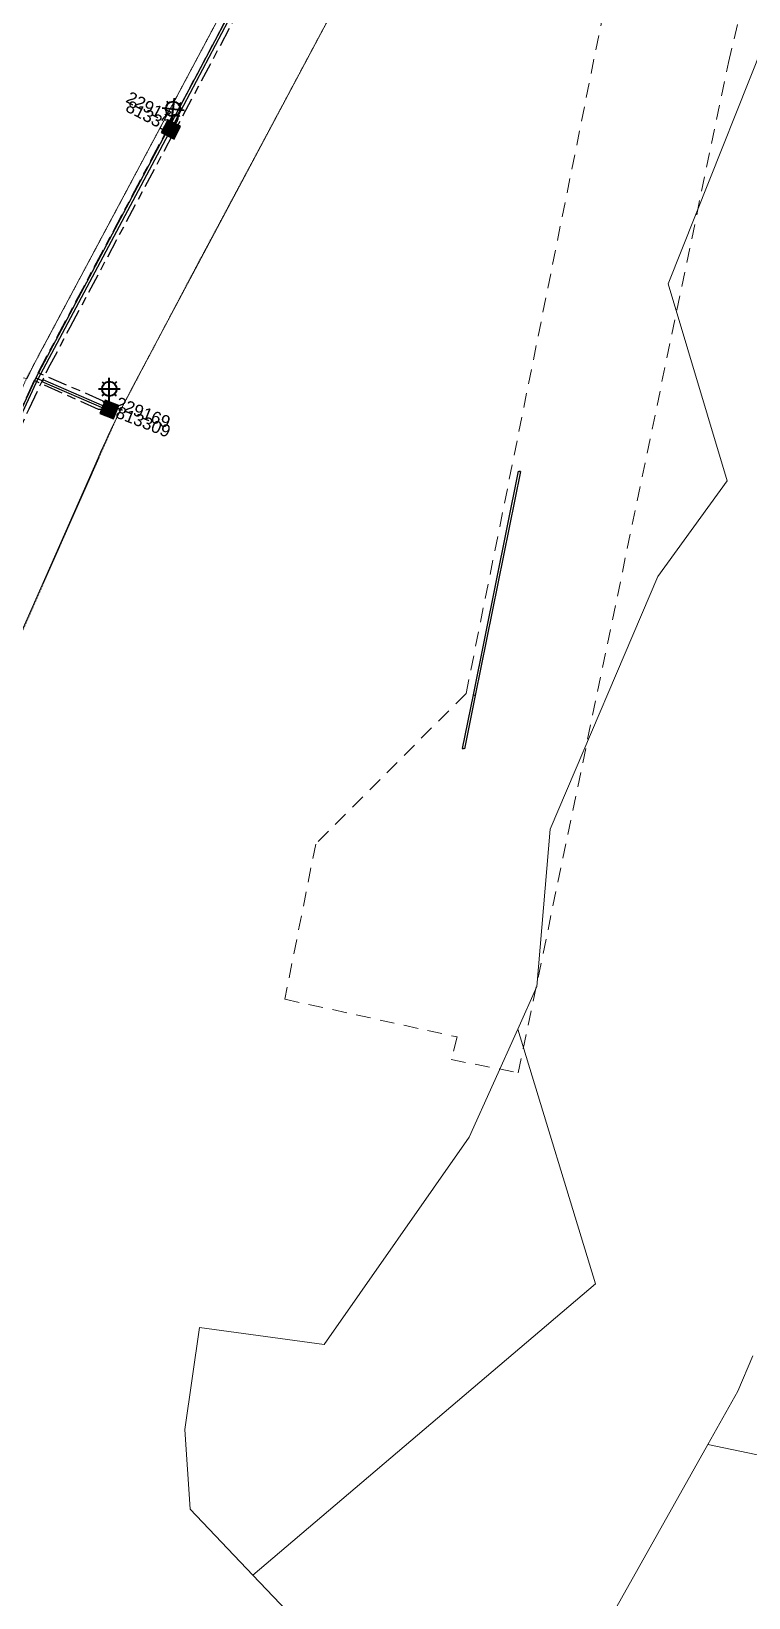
# Model space of a CAD drawing. Header units: metres. Extents: x 302931 to 308644, y 6253878 to 6257414.
# Drawn here: x 307812.8 to 307960, y 6255175.6 to 6255497.4 of the extents above; entities that cross this region are included whole.
import ezdxf
from ezdxf.enums import TextEntityAlignment as Align

# ---------------------------------------------------------------- set-up
doc = ezdxf.new("R2010")
doc.units = ezdxf.units.M
for name, pattern in [('Cable Exist UG', [8.2, 4, -1.2, 1.8, -1.2]), ('Dash', [5, 3, -2]), ('HIDDEN', [0.375, 0.25, -0.125]), ('HIDDEN2', [0.1875, 0.125, -0.0625])]:
    doc.linetypes.add(name, pattern=pattern)
doc.layers.get('0').update_dxf_attribs({"color": 6})
for name, color, linetype, lineweight in [('Cadastre Developer_SP_EXT', 9, 'Continuous', 5), ('Cadastre Land Parcels_SP_EXT', 9, 'Continuous', 5), ('Cadastre Other Property_SP_EXT', 9, 'HIDDEN', 5)]:
    doc.layers.add(name, color=color, linetype=linetype, lineweight=lineweight)
for name, color, linetype in [('Duct_SP_EXT', 7, 'Continuous'), ('Equip_SP_SL_EXT', 7, 'Continuous'), ('Mains_HV_EXT', 7, 'Continuous'), ('Mains_SL_EXT', 7, 'Continuous'), ('SupportsUG_SP_LV_SL_EXT', 7, 'Continuous'), ('Trench_SP_EXT', 7, 'Continuous')]:
    doc.layers.add(name, color=color, linetype=linetype)
doc.styles.add('COLUMN_LABEL', font='arial.ttf')
doc.styles.add('iecARIAL', font='arial.ttf', dxfattribs={"height": 2})
doc.styles.add('POLE_LABEL', font='arial.ttf')
doc.styles.get("Standard").update_dxf_attribs({"font": 'arial.ttf'})

# ---------------------------------------------------------------- blocks, each defined once
blk = doc.blocks.new('COLUMN_EXT')
blk.add_hatch(color=256).paths.add_polyline_path([(-1.49, 1.48), (-1.49, -1.49), (1.48, -1.49), (1.48, 1.48)])
blk.add_lwpolyline([(-1.49, -1.49), (1.48, -1.49), (1.48, 1.48), (-1.49, 1.48)], close=True)
for tag, height, style, flags, p in [('ASSET_NUM', 2.5, 'COLUMN_LABEL', 8, (2, 2)), ('STRUCTURE_PLANT_NUMBER', 0.2, 'POLE_LABEL', 9, (1.81, 0.03)), ('STREET_CODE', 0.2, 'COLUMN_LABEL', 9, (1.81, -0.2))]:
    blk.add_attdef(tag, text='', height=height, dxfattribs=dict(style=style, flags=flags)).set_placement(p, align=Align.MIDDLE_LEFT)
at = {"flags": 1}
blk.add_attdef('Z', (1.81, -2.35), '', height=0.2, dxfattribs=at)
at = {"flags": 9}
for tag, p in [('COLUMN_TYPE', (1.81, -0.4)), ('OWNED_BY', (1.81, -0.6)), ('STATE', (1.81, -0.8)), ('USAGE', (1.81, -1)), ('STREETNAME', (1.81, -1.6)), ('SUBURB', (1.81, -1.8)), ('LEGEND', (1.81, -1.2)), ('LOCATION', (1.81, -1.4)), ('NOTES', (1.81, -2))]:
    blk.add_attdef(tag, text='', height=0.2, dxfattribs=at).set_placement(p, align=Align.MIDDLE_LEFT)
blk = doc.blocks.new('SL_LANTERN_EXT')
at = {"lineweight": 40}
for p, q in [((0, 1.97), (0, 6.47)), ((-2.25, 4.22), (2.25, 4.22)), ((-1.46, 5.68), (-1.06, 5.28)), ((1.46, 5.68), (1.06, 5.28)), ((-1.46, 2.76), (-1.06, 3.16)), ((0, 0), (0, 2.72)), ((1.46, 2.76), (1.06, 3.16))]:
    blk.add_line(p, q, dxfattribs=at)
blk.add_circle((0, 4.22), 1.5, dxfattribs=at)
at = {"style": 'iecARIAL', "flags": 8}
blk.add_attdef('ASSET_NUM', (1.5, 1.5), '', height=2.5, dxfattribs=at)
for tag, p, height, flags in [('OPERATING_VOLTAGE', (0.98, -1.65), 0.2, 9), ('ORIENTATION', (0.98, -1.85), 0.2, 9), ('OWNED_BY', (0.98, -2.05), 0.2, 9), ('STATE', (0.98, -2.25), 0.2, 9), ('CONSTRUCTED_VOLTAGE', (0.98, -0.65), 0.2, 9), ('CONTROL_TYPE', (0.98, -0.85), 0.2, 9), ('LANTERN_PURPOSE', (0.98, -1.05), 0.2, 9), ('LANTERN_TYPE', (0.98, -1.25), 0.2, 9), ('NO_PHASES', (0.98, -1.45), 0.2, 9), ('USAGE', (0.98, -2.45), 0.2, 9), ('CEXIST', (0.98, -2.65), 0.2, 9), ('CNEW', (0.98, -2.85), 0.2, 9), ('CNUMBER', (0.98, -3.05), 0.2, 9), ('CREMOVE', (0.98, -3.25), 0.2, 9), ('LNUMBER', (2.18, -3.25), 2.5, 8), ('CREPLACE', (0.98, -3.45), 0.2, 9), ('LKINGHEIGHT', (0.98, -3.65), 0.2, 9), ('LBRACKET', (0.98, -3.85), 0.2, 9), ('LBRACKETVOCAB', (0.98, -4.05), 0.2, 9), ('LCATEGORY', (0.98, -4.25), 0.2, 9), ('LCHARGE1', (0.98, -4.45), 0.2, 9), ('LCHARGE1PERCENT', (0.98, -4.65), 0.2, 9), ('LCHARGE2', (0.98, -4.85), 0.2, 9), ('LCHARGE2PERCENT', (0.98, -5.05), 0.2, 9), ('LCHARGE3', (0.98, -5.25), 0.2, 9), ('LCHARGE3PERCENT', (0.98, -5.45), 0.2, 9), ('LEXIST', (0.98, -5.65), 0.2, 9), ('LLAMP', (0.98, -5.85), 0.2, 9), ('LLAMPVOCAB', (0.98, -6.05), 0.2, 9), ('LMAST', (0.98, -6.25), 0.2, 9), ('LMASTVOCAB', (0.98, -6.45), 0.2, 9), ('STREETNAME', (0.98, -9.25), 0.2, 9), ('SUBURB', (0.98, -9.45), 0.2, 1), ('LNEW', (0.98, -6.65), 0.2, 9), ('LANTNUMBER', (0.98, -6.85), 0.2, 9), ('LOUTREACH', (0.98, -7.25), 0.2, 9), ('LOUTREACHVOCAB', (0.98, -7.45), 0.2, 9), ('LRATECODE', (0.98, -7.65), 0.2, 9), ('LREMOVE', (0.98, -7.85), 0.2, 9), ('LREPLACE', (0.98, -8.05), 0.2, 9), ('LTYPE', (0.98, -8.25), 0.2, 9), ('LTYPEVOCAB', (0.98, -8.45), 0.2, 9), ('LEGEND', (0.98, -8.65), 0.2, 9), ('LOCATION', (0.98, -8.85), 0.2, 9), ('NOTES', (0.98, -9.05), 0.2, 9)]:
    blk.add_attdef(tag, p, '', height=height, dxfattribs=dict(flags=flags))

msp = doc.modelspace()

# ---------------------------------------------------------------- linework, layer by layer
at = {"layer": 'Cadastre Developer_SP_EXT', "linetype": 'Dash'}
msp.add_lwpolyline([(307981.49, 6255699.76), (307947.79, 6255576.29), (307933.23, 6255516.18), (307902.03, 6255361.37), (307871.16, 6255330.44), (307864.83, 6255298.56), (307900.21, 6255290.81), (307899, 6255286.16), (307912.75, 6255283.47), (307955.88, 6255491.04), (307991.39, 6255636.14)], dxfattribs=at)
at = {"layer": 'Cadastre Land Parcels_SP_EXT', "linetype": 'Continuous'}
for points in [[(307588.46, 6255598.32), (307569.42, 6255459.15), (307612.54, 6255453.27), (307811.9, 6255426.11), (307812.47, 6255427.26), (307812.47, 6255427.26), (307813.04, 6255428.41), (307813.62, 6255429.55), (307814.21, 6255430.7), (307814.8, 6255431.83), (307815.41, 6255432.97), (307872.08, 6255539.31)], [(307993.73, 6255571.89), (307943.55, 6255445.53), (307955.64, 6255405.03), (307941.42, 6255385.42), (307919.3, 6255333.5), (307916.58, 6255301.16), (307912.65, 6255292.43), (307928.58, 6255240.1), (307858.24, 6255180.25), (307873.63, 6255164.08), (307849.82, 6255143.54), (307815.11, 6255111.04), (307764.56, 6255064.34), (307727.42, 6255034.57), (307669.8, 6255004.17), (307613.71, 6254961.34), (307589.51, 6254939.14), (307537.11, 6254874.64), (307523.47, 6254858.44), (307508.49, 6254841.57), (307469.65, 6254804.23), (307464.86, 6254793.42), (307456.66, 6254786.16), (307447.71, 6254780.08)], [(307873.63, 6255164.08), (307858.24, 6255180.25), (307845.39, 6255193.76), (307844.33, 6255210.15), (307847.28, 6255231.11), (307872.89, 6255227.62), (307902.64, 6255270.23), (307912.65, 6255292.43), (307916.58, 6255301.16), (307919.3, 6255333.5), (307941.42, 6255385.42), (307955.64, 6255405.03), (307943.55, 6255445.53), (307993.73, 6255571.89)], [(307896.29, 6255542.27), (307833.1, 6255423.44), (307832.51, 6255422.32), (307831.93, 6255421.2), (307831.36, 6255420.08), (307830.79, 6255418.95), (307830.23, 6255417.82), (307829.67, 6255416.68), (307829.12, 6255415.55), (307828.58, 6255414.4), (307828.05, 6255413.26), (307827.52, 6255412.11), (307827, 6255410.96), (307826.49, 6255409.81), (307807.82, 6255367.4)], [(307807.82, 6255367.4), (307826.49, 6255409.81), (307827, 6255410.96), (307827.52, 6255412.11), (307828.05, 6255413.26), (307828.58, 6255414.4), (307829.12, 6255415.55), (307829.67, 6255416.68), (307830.23, 6255417.82), (307830.79, 6255418.95), (307831.36, 6255420.08), (307831.93, 6255421.2), (307832.51, 6255422.32), (307833.1, 6255423.44), (307896.29, 6255542.27)], [(307872.08, 6255539.31), (307815.41, 6255432.97), (307814.8, 6255431.83), (307814.21, 6255430.7), (307813.62, 6255429.55), (307813.04, 6255428.41), (307812.47, 6255427.26)], [(307538.67, 6254716.11), (307608.4, 6254794.81), (307686.36, 6254908.23), (307711.84, 6254938.08), (307756.5, 6254960.5), (307757.4, 6254960.95), (307778.58, 6254982.29), (307830.7, 6255072.57), (307852.75, 6255097.66), (307927.11, 6255163.32), (307951.68, 6255207.1), (307957.83, 6255218.07), (307960.92, 6255225.33)], [(307968.08, 6255203.64), (307951.68, 6255207.1), (307927.11, 6255163.32), (307852.75, 6255097.66), (307830.7, 6255072.57), (307778.58, 6254982.29), (307757.4, 6254960.95), (307756.5, 6254960.5), (307711.84, 6254938.08), (307686.36, 6254908.23), (307608.4, 6254794.81), (307538.67, 6254716.11)]]:
    msp.add_lwpolyline(points, dxfattribs=at)
msp.add_lwpolyline([(307928.58, 6255240.1), (307912.65, 6255292.43), (307902.64, 6255270.23), (307872.89, 6255227.62), (307847.28, 6255231.11), (307844.33, 6255210.15), (307845.39, 6255193.76), (307858.24, 6255180.25), (307928.58, 6255240.1)], close=True, dxfattribs=at)
at = {"layer": 'Cadastre Other Property_SP_EXT', "linetype": 'HIDDEN2'}
msp.add_lwpolyline([(307457.83, 6255616.18), (307588.39, 6255598.41), (307640.23, 6255591.06), (307858.42, 6255561.61), (307863.31, 6255560.77), (307863.31, 6255560.77, -0.449073), (307872.58, 6255540.12), (307872.58, 6255540.12), (307865.34, 6255526.6), (307837.66, 6255474.65), (307811.9, 6255426.32), (307778.44, 6255350.64), (307762.34, 6255315.5), (307762.34, 6255315.5, -0.021425), (307743.66, 6255277.28), (307743.66, 6255277.28), (307738.53, 6255268.49), (307738.53, 6255268.49, -0.398404), (307719.06, 6255259.1), (307719.06, 6255259.1), (307533.56, 6255284.42)], format="xyb", dxfattribs=at)
msp.add_lwpolyline([(307516.26, 6255265.33), (307546.6, 6255261.65), (307594.65, 6255256.62), (307693.26, 6255243), (307696.97, 6255241.57), (307700.54, 6255238.89), (307703.14, 6255235.27), (307704.76, 6255230.71), (307706.57, 6255226.28), (307708.48, 6255223.49), (307706.32, 6255220.33), (307701.1, 6255215.02), (307716.93, 6255204.22), (307725.62, 6255212.44), (307732, 6255219.31), (307741.79, 6255232.09), (307751.18, 6255248.97), (307761.17, 6255267.64), (307773.52, 6255291.49), (307802.01, 6255353.98), (307830.37, 6255418.17), (307846.67, 6255449.12), (307874.3, 6255500.9)], dxfattribs=at)
at = {"layer": 'Duct_SP_EXT'}
for p, q in [((307864.81, 6255522.56), (307840.97, 6255477.49)), ((307865.23, 6255522.33), (307841.4, 6255477.27)), ((307840.97, 6255477.49), (307813.69, 6255426.21)), ((307841.4, 6255477.27), (307814.12, 6255425.98)), ((307840.97, 6255477.49), (307841.18, 6255477.38)), ((307840.97, 6255477.49), (307841.18, 6255477.38)), ((307841.4, 6255477.27), (307841.18, 6255477.38)), ((307841.4, 6255477.27), (307841.18, 6255477.38)), ((307813.69, 6255426.2), (307806.57, 6255410.75)), ((307814.12, 6255425.99), (307807, 6255410.55)), ((307813.69, 6255426.21), (307813.9, 6255426.09)), ((307813.69, 6255426.2), (307813.9, 6255426.09)), ((307814.12, 6255425.98), (307813.9, 6255426.09)), ((307814.12, 6255425.99), (307813.9, 6255426.09)), ((307815.02, 6255425.38), (307815.11, 6255425.6)), ((307827.65, 6255419.92), (307815.02, 6255425.38)), ((307815.21, 6255425.82), (307815.11, 6255425.6)), ((307827.84, 6255420.36), (307815.21, 6255425.82)), ((307827.65, 6255419.92), (307827.74, 6255420.14)), ((307827.84, 6255420.36), (307827.74, 6255420.14)), ((307912.73, 6255407.06), (307903.46, 6255361.09)), ((307913.2, 6255406.96), (307903.93, 6255360.99)), ((307912.73, 6255407.06), (307912.96, 6255407.01)), ((307913.2, 6255406.96), (307912.96, 6255407.01)), ((307903.46, 6255361.09), (307901.24, 6255350.08)), ((307903.93, 6255360.99), (307901.71, 6255349.99)), ((307903.46, 6255361.09), (307903.7, 6255361.04)), ((307903.93, 6255360.99), (307903.7, 6255361.04)), ((307901.24, 6255350.08), (307901.48, 6255350.04)), ((307901.71, 6255349.99), (307901.48, 6255350.04))]:
    msp.add_line(p, q, dxfattribs=at)
at = {"layer": 'Mains_HV_EXT', "linetype": 'Cable Exist UG'}
msp.add_lwpolyline([(307727.55, 6255255.71), (307730.78, 6255256.66), (307733.21, 6255257.94), (307735.53, 6255259.48), (307737.17, 6255260.82), (307740.56, 6255265.52), (307750.72, 6255284.42), (307755.89, 6255294.62), (307761.04, 6255305.37), (307771.17, 6255327.53), (307788.47, 6255366), (307803.12, 6255399.15), (307812.33, 6255419.88), (307816.26, 6255428.13), (307820.75, 6255436.61), (307874.64, 6255537.78)], dxfattribs=at)
at = {"layer": 'Mains_SL_EXT', "linetype": 'Cable Exist UG'}
for points in [[(307897.09, 6255548.05), (307895.16, 6255547.5), (307895.16, 6255547.5), (307874.55, 6255551.48), (307875.17, 6255549), (307875.17, 6255549), (307875.39, 6255546.64), (307875.27, 6255544.43), (307874.87, 6255542.37), (307873.95, 6255539.7), (307872.2, 6255536.32), (307863.89, 6255520.87), (307841.72, 6255479.03), (307841.43, 6255477.27)], [(307828.8, 6255419.74), (307827.55, 6255421.45), (307814.17, 6255427.26), (307814.17, 6255427.26), (307840.28, 6255476.4), (307841.43, 6255477.27)], [(307828.8, 6255419.74), (307826.6, 6255419.7), (307826.6, 6255419.7), (307813.37, 6255425.66), (307813.37, 6255425.66), (307807.56, 6255413), (307797.14, 6255389.41), (307784.45, 6255360.67), (307784.36, 6255359.39)]]:
    msp.add_lwpolyline(points, dxfattribs=at)
at = {"layer": 'Trench_SP_EXT', "linetype": 'Cable Exist UG'}
for points in [[(307815.11, 6255425.6), (307813.88, 6255426.1)], [(307828.54, 6255419.74), (307827.52, 6255420.15)]]:
    msp.add_lwpolyline(points, dxfattribs=at)

# ---------------------------------------------------------------- block references
at = {"layer": 'Equip_SP_SL_EXT'}
ref = msp.add_blockref('SL_LANTERN_EXT', (307841.43, 6255477.27), dxfattribs=dict(at, rotation=353.6296827876238))
ref.add_attrib('ASSET_NUM', '229170', dxfattribs={"layer": '0', "height": 2.5, "rotation": 332.8511, "style": 'iecARIAL'}).set_placement((307842.93, 6255478.77), align=Align.MIDDLE_RIGHT)
ref = msp.add_blockref('SL_LANTERN_EXT', (307828.8, 6255419.74), dxfattribs=at)
ref.add_attrib('ASSET_NUM', '229169', dxfattribs={"layer": '0', "height": 2.5, "rotation": 338.5242, "style": 'iecARIAL'}).set_placement((307830.3, 6255421.24), align=Align.MIDDLE_LEFT)
at = {"layer": 'SupportsUG_SP_LV_SL_EXT'}
ref = msp.add_blockref('COLUMN_EXT', (307841.43, 6255477.27), dxfattribs=dict(at, rotation=63.14704896773602))
ref.add_attrib('ASSET_NUM', '813310', dxfattribs={"layer": '0', "height": 2.5, "rotation": 332.8511, "style": 'COLUMN_LABEL'}).set_placement((307843.43, 6255478.02), align=Align.TOP_RIGHT)
ref = msp.add_blockref('COLUMN_EXT', (307828.8, 6255419.74), dxfattribs=dict(at, rotation=68.5242261150795))
ref.add_attrib('ASSET_NUM', '813309', dxfattribs={"layer": '0', "height": 2.5, "rotation": 338.5242, "style": 'COLUMN_LABEL'}).set_placement((307830.8, 6255420.49), align=Align.TOP_LEFT)

doc.saveas('drawing.dxf')
